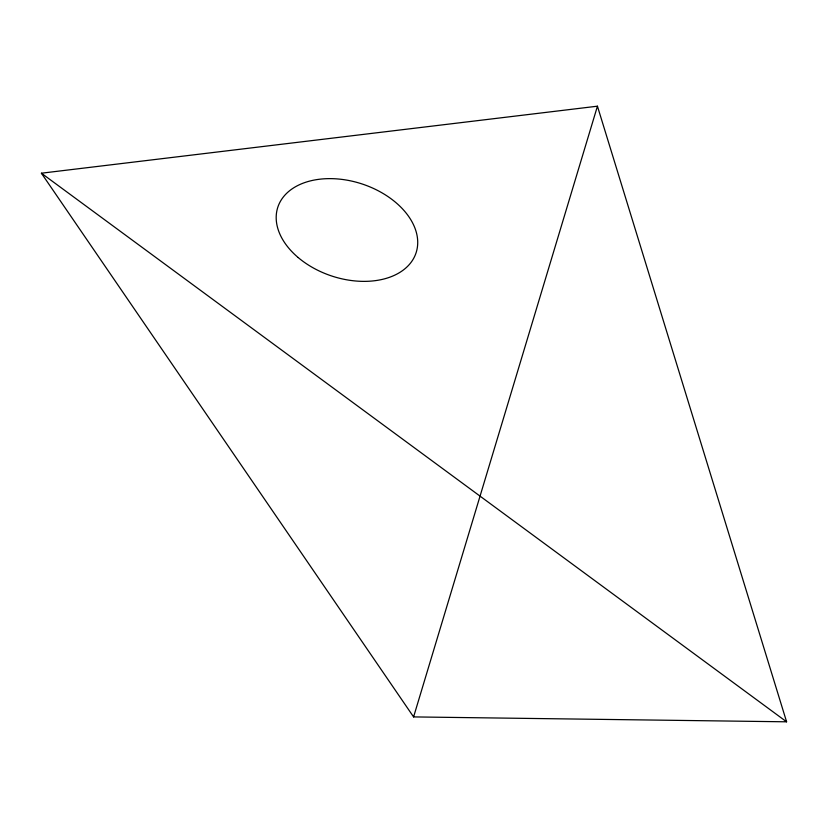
<?xml version="1.0" encoding="UTF-8"?>
<svg xmlns="http://www.w3.org/2000/svg" width="828" height="828" viewBox="0 0 828 828"><rect width="100%" height="100%" fill="white"/><g stroke="black" fill="none" stroke-linecap="round" stroke-linejoin="round"><path stroke-width="1.24" d="M413.586 716.913L597.443 106.191L41.4 173.207L413.586 716.913L786.6 721.809L597.443 106.191M41.4 173.207L786.6 721.809M298.142 257.518A72.792 48.459 18.3 0 0 415.749 253.761A72.792 48.459 18.3 0 0 326.977 178.672A72.792 48.459 18.3 0 0 298.142 257.518"/></g></svg>
